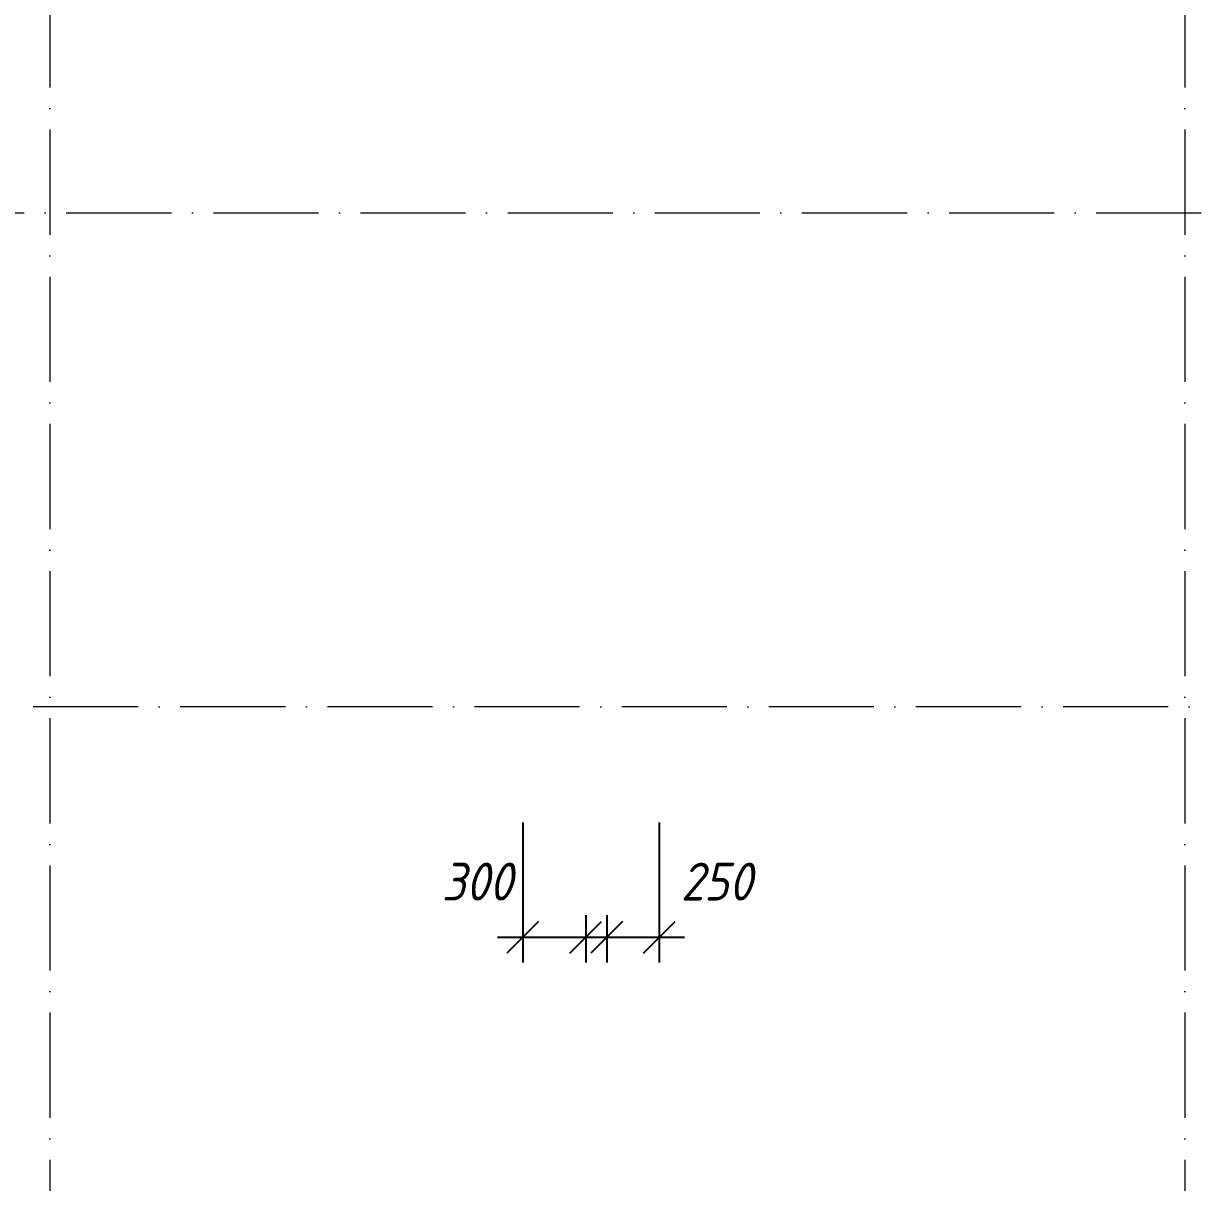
# Model space of a CAD drawing. Header units: millimetres. Extents: x -606178 to 312196, y -19338 to 632709.
# Drawn here: x -63090 to -57490, y 465862 to 471375 of the extents above; entities that cross this region are included whole.
import ezdxf

# ---------------------------------------------------------------- set-up
doc = ezdxf.new("R2010")
doc.units = ezdxf.units.MM
doc.linetypes.add('50_200_ШТРИХ_1Т_ш5_п1_п1_', pattern=[700, 500, -100, 0, -100])
doc.layers.add('A-____-____-DIMS', color=7, linetype='Continuous', lineweight=9)
doc.layers.add('S-GRID-____-OTLN-1', color=7, linetype='50_200_ШТРИХ_1Т_ш5_п1_п1_', lineweight=9)
doc.styles.add('ISOCPEUR_I_10', font='isocpeui.ttf', dxfattribs={"width": 0.9, "height": 180})
doc.dimstyles.new('ISO-1_8_0_9К_СРЕДНИЙ_Кладочные_4', dxfattribs={"dimscale": 304.8, "dimtxt": 179.276612, "dimasz": 0.492126, "dimexe": 0.393701, "dimexo": 0, "dimgap": 0, "dimtad": 1, "dimdec": 3, "dimrnd": 0.001, "dimdsep": 46, "dimtxsty": 'ISOCPEUR_I_10', "dimblk1": 'OBLIQUE', "dimblk2": 'OBLIQUE', "dimsah": 1, "dimcen": 0.09, "dimdle": 0.393701, "dimazin": 0, "dimtfac": 1, "dimtdec": 4, "dimtix": 1, "dimtmove": 1, "dimatfit": 3, "dimfxl": 1, "dimtvp": 1, "dimtolj": 1, "dimtzin": 0, "dimarcsym": 2})

# ---------------------------------------------------------------- blocks, each defined once
blk = doc.blocks.new('_Oblique')
at = {"color": 0, "linetype": 'ByBlock', "lineweight": -2}
blk.add_line((-0.5, -0.5), (0.5, 0.5), dxfattribs=at)
blk = doc.blocks.new('*D5030')
at = {"layer": 'A-____-____-DIMS', "color": 0, "lineweight": -2, "transparency": 16777216}
for p, q in [((-60064.9, 467574), (-60064.9, 466908.2)), ((-60314.9, 467134.2), (-60314.9, 466908.2)), ((-60434.9, 467028.2), (-59944.9, 467028.2))]:
    blk.add_line(p, q, dxfattribs=at)
at = {"layer": 'Defpoints', "color": 0, "transparency": 16777216}
for p in [(-60064.9, 467574), (-60314.9, 467134.2), (-60064.9, 467028.2)]:
    blk.add_point(p, dxfattribs=at)
at = {"layer": 'A-____-____-DIMS', "color": 0, "lineweight": -2, "transparency": 16777216, "xscale": 150, "yscale": 150, "zscale": 150, "rotation": 180}
blk.add_blockref('_Oblique', (-60314.9, 467028.2), dxfattribs=at)
at = {"layer": 'A-____-____-DIMS', "color": 0, "lineweight": -2, "transparency": 16777216, "xscale": 150, "yscale": 150, "zscale": 150}
blk.add_blockref('_Oblique', (-60064.9, 467028.2), dxfattribs=at)
at = {"layer": 'A-____-____-DIMS', "color": 0, "transparency": 16777216, "insert": (-59963, 467383.3), "char_height": 180, "width": 409.578, "attachment_point": 1, "line_spacing_factor": 1.149209, "style": 'ISOCPEUR_I_10'}
blk.add_mtext('\\A1;250', dxfattribs=at)
blk = doc.blocks.new('*D5031')
at = {"layer": 'A-____-____-DIMS', "color": 0, "lineweight": -2, "transparency": 16777216}
for p, q in [((-60714.9, 467574), (-60714.9, 466908.2)), ((-60414.9, 467134.2), (-60414.9, 466908.2)), ((-60834.9, 467028.2), (-60294.9, 467028.2))]:
    blk.add_line(p, q, dxfattribs=at)
at = {"layer": 'Defpoints', "color": 0, "transparency": 16777216}
for p in [(-60714.9, 467574), (-60414.9, 467134.2), (-60414.9, 467028.2)]:
    blk.add_point(p, dxfattribs=at)
at = {"layer": 'A-____-____-DIMS', "color": 0, "lineweight": -2, "transparency": 16777216, "xscale": 150, "yscale": 150, "zscale": 150, "rotation": 180}
blk.add_blockref('_Oblique', (-60714.9, 467028.2), dxfattribs=at)
at = {"layer": 'A-____-____-DIMS', "color": 0, "lineweight": -2, "transparency": 16777216, "xscale": 150, "yscale": 150, "zscale": 150}
blk.add_blockref('_Oblique', (-60414.9, 467028.2), dxfattribs=at)
at = {"layer": 'A-____-____-DIMS', "color": 0, "transparency": 16777216, "insert": (-61099.9, 467383.3), "char_height": 180, "width": 409.578, "attachment_point": 1, "line_spacing_factor": 1.149209, "style": 'ISOCPEUR_I_10'}
blk.add_mtext('\\A1;300', dxfattribs=at)

msp = doc.modelspace()

# ---------------------------------------------------------------- linework, layer by layer
at = {"layer": 'S-GRID-____-OTLN-1'}
for p, q in [((-62964.891, 501675.2188), (-62964.891, 460364.1588)), ((-57564.891, 501675.2188), (-57564.891, 463616.9934)), ((-73388.1205, 470475.3011), (-50396.1037, 470475.3011)), ((-36640.4843, 468125.3011), (-73388.1205, 468125.3011))]:
    msp.add_line(p, q, dxfattribs=at)

# ---------------------------------------------------------------- dimensions: what is measured, and where the dimension line sits
at = {"layer": 'A-____-____-DIMS'}
for base, p1, p2, override, picture, middle in [((-60414.891, 467028.1527), (-60714.891, 467573.9511), (-60414.891, 467134.2187), {"dimpost": '<>', "dimfxl": 532.319982}, '*D5031', (-60895.1205, 467143.3147)), ((-60064.891, 467028.1527), (-60314.891, 467134.2187), (-60064.891, 467573.9511), {"dimpost": '<>', "dimfxl": 505.830568}, '*D5030', (-59758.1733, 467143.3147))]:
    dim = msp.add_linear_dim(base=base, p1=p1, p2=p2, dimstyle='ISO-1_8_0_9К_СРЕДНИЙ_Кладочные_4', override=override, dxfattribs=at)
    dim.commit()
    dim.dimension.update_dxf_attribs({"geometry": picture, "text_midpoint": middle, "dimtype": 160})

doc.saveas('drawing.dxf')
